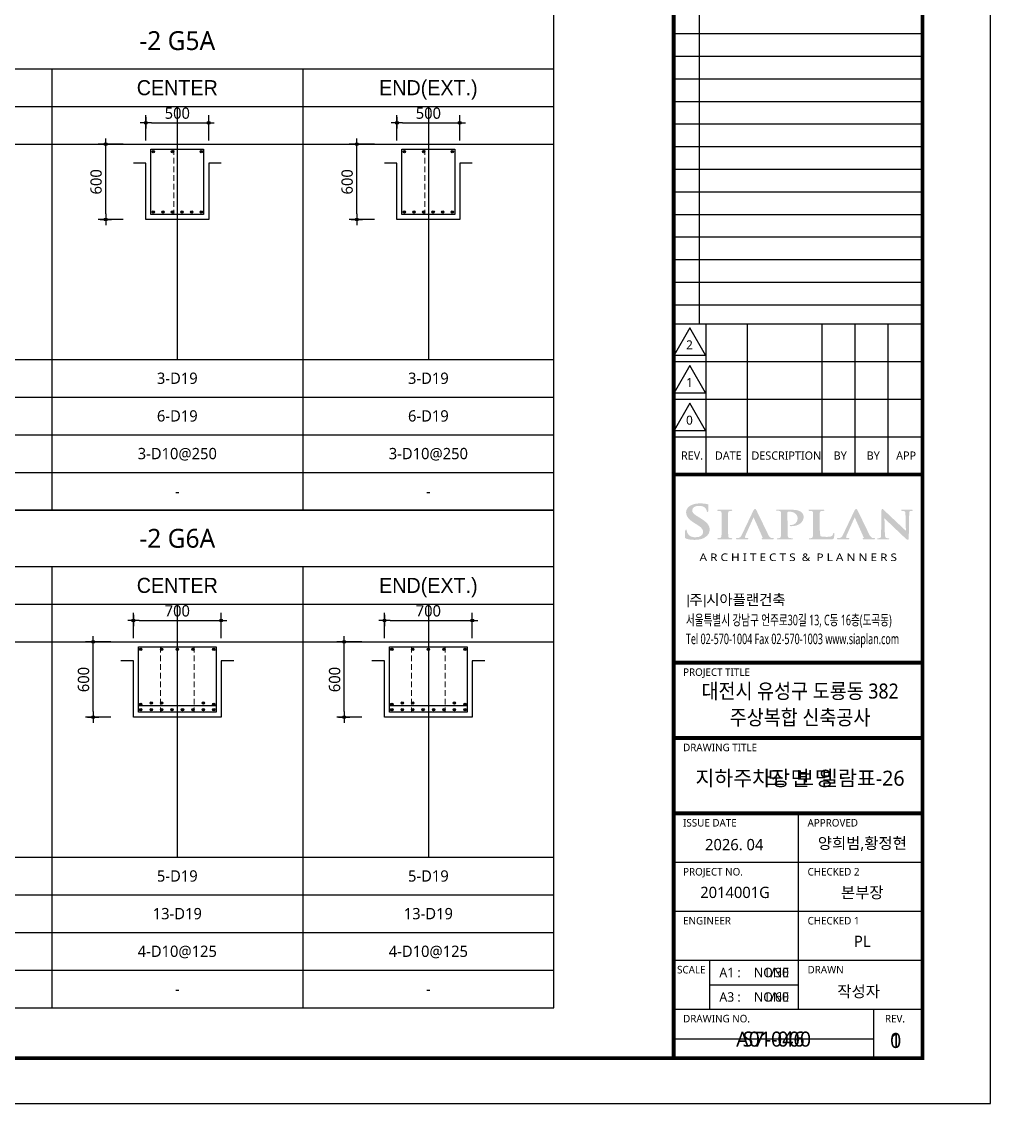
# Model space of a CAD drawing. Header units: millimetres. Extents: x 0 to 252030, y -124740 to 196020.
# Drawn here: x 67913 to 75630, y 71280 to 79897 of the extents above; entities that cross this region are included whole.
import ezdxf
from ezdxf.enums import TextEntityAlignment as Align

# ---------------------------------------------------------------- set-up
doc = ezdxf.new("R2010")
doc.units = ezdxf.units.MM
doc.header["$LTSCALE"] = 30
doc.linetypes.add('HID', pattern=[2.3, 1.5, -0.8])
doc.layers.get('DEFPOINTS').update_dxf_attribs({"color": 142})
for name, color, linetype in [('0-SEC1', 3, 'Continuous'), ('AA-SHEET-TEXT', 3, 'Continuous'), ('CON', 2, 'Continuous'), ('DIM', 7, 'Continuous'), ('ETC', 7, 'Continuous'), ('S-철근', 3, 'Continuous'), ('SHEET', 7, 'Continuous'), ('TXT', 3, 'Continuous'), ('XR-FORM_(도룡동)$0$Sheet', 7, 'Continuous'), ('XR-FORM_(도룡동)$0$TEXT', 3, 'Continuous')]:
    doc.layers.add(name, color=color, linetype=linetype)
doc.layers.add('TieBar', color=7, linetype='HID', lineweight=0)
doc.styles.get("Standard").update_dxf_attribs({"font": 'malgun.ttf'})
doc.styles.add('XR-FORM$0$맑은고딕', font='malgun.ttf')
doc.styles.add('XR-FORM_(도룡동)$0$맑은고딕', font='malgun.ttf')
doc.styles.add('XR-FORM_(도룡동)$0$충북옥천_FORM$0$맑은고딕', font='malgun.ttf')
doc.styles.add('XR-FORM_(도룡동)$1$맑은고딕', font='malgun.ttf')
doc.styles.add('XR-FORM_(도룡동)$2$맑은고딕', font='malgun.ttf')
doc.styles.add('XR-FORM_(도룡동)$3$맑은고딕', font='malgun.ttf')
doc.styles.add('돋움', font='Dotum.ttf')
doc.styles.add('맑은 고딕', font='malgun.ttf')
doc.styles.add('맑은고딕', font='malgun.ttf')
doc.dimstyles.new('30NDIM', dxfattribs={"dimscale": 50, "dimtxt": 3, "dimasz": 1.5, "dimexe": 2, "dimexo": 6, "dimgap": 1, "dimtad": 1, "dimdec": 0, "dimrnd": 0.25, "dimzin": 0, "dimdsep": 46, "dimtxsty": 'Standard', "dimblk": 'Z_DOT', "dimcen": 5, "dimclrd": 256, "dimclre": 256, "dimclrt": 3, "dimadec": 0, "dimazin": 0, "dimtm": 1e-09, "dimtfac": 1, "dimtdec": 0, "dimtix": 1, "dimtmove": 2, "dimatfit": 1, "dimldrblk": 'Z_DOT', "dimfxl": 1, "dimtolj": 1, "dimtzin": 0, "dimarcsym": 0})

# ---------------------------------------------------------------- blocks, each defined once
blk = doc.blocks.new('XR-FORM_(도룡동)$0$S')
at = {"layer": 'XR-FORM_(도룡동)$0$Sheet'}
h = blk.add_hatch(color=6, dxfattribs=at)
edge = h.paths.add_edge_path()
edge.add_spline(control_points=[(76338, 15545), (76338, 15545), (76295, 15571), (76295, 15571), (76172, 15645), (76132, 15687), (76132, 15744), (76132, 15817), (76203, 15865), (76313, 15865), (76409, 15865), (76454, 15832), (76479, 15807), (76511, 15775), (76518, 15737), (76518, 15729), (76518, 15711), (76524, 15702), (76538, 15702), (76557, 15702), (76559, 15724), (76559, 15744), (76559, 15811), (76562, 15848), (76564, 15870), (76564, 15870), (76565, 15890), (76565, 15890), (76565, 15905), (76548, 15908), (76540, 15909), (76494, 15919), (76430, 15930), (76333, 15930), (76119, 15930), (75970, 15833), (75970, 15695), (75970, 15588), (76037, 15502), (76202, 15401), (76202, 15401), (76273, 15357), (76273, 15357), (76398, 15281), (76423, 15225), (76423, 15165), (76423, 15099), (76352, 15030), (76220, 15030), (76155, 15030), (76041, 15045), (76002, 15150), (75994, 15172), (75988, 15197), (75988, 15211), (75988, 15217), (75988, 15236), (75968, 15236), (75948, 15236), (75946, 15209), (75945, 15201), (75945, 15201), (75945, 15197), (75945, 15197), (75943, 15174), (75938, 15104), (75938, 15040), (75938, 15011), (75943, 15004), (75970, 14994), (76035, 14972), (76103, 14962), (76198, 14962), (76298, 14962), (76379, 14979), (76447, 15013), (76575, 15079), (76595, 15177), (76595, 15230), (76595, 15347), (76528, 15430), (76338, 15545)], knot_values=[0, 0, 0, 0, 1, 1, 1, 2, 2, 2, 3, 3, 3, 4, 4, 4, 5, 5, 5, 6, 6, 6, 7, 7, 7, 8, 8, 8, 9, 9, 9, 10, 10, 10, 11, 11, 11, 12, 12, 12, 13, 13, 13, 14, 14, 14, 15, 15, 15, 16, 16, 16, 17, 17, 17, 18, 18, 18, 19, 19, 19, 20, 20, 20, 21, 21, 21, 22, 22, 22, 23, 23, 23, 24, 24, 24, 25, 25, 25, 26, 26, 26, 27, 27, 27, 27], degree=3, periodic=0)
h = blk.add_hatch(color=6, dxfattribs=at)
edge = h.paths.add_edge_path()
edge.add_spline(control_points=[(77180, 15007), (77180, 15007), (77166, 15007), (77166, 15007), (77156, 15007), (77148, 15007), (77134, 15009), (77098, 15014), (77093, 15029), (77089, 15056), (77084, 15098), (77084, 15641), (77086, 15677), (77089, 15714), (77100, 15725), (77131, 15729), (77143, 15731), (77153, 15732), (77163, 15732), (77163, 15732), (77180, 15732), (77180, 15732), (77188, 15732), (77195, 15739), (77195, 15747), (77195, 15755), (77188, 15761), (77180, 15761), (77180, 15761), (76814, 15761), (76814, 15761), (76806, 15761), (76800, 15755), (76800, 15747), (76800, 15739), (76806, 15732), (76814, 15732), (76814, 15732), (76832, 15732), (76832, 15732), (76847, 15732), (76860, 15730), (76871, 15728), (76897, 15723), (76909, 15710), (76912, 15677), (76912, 15677), (76912, 15677), (76912, 15677), (76914, 15650), (76915, 15103), (76908, 15057), (76904, 15025), (76895, 15014), (76873, 15011), (76858, 15008), (76843, 15007), (76827, 15007), (76826, 15007), (76814, 15007), (76814, 15007), (76806, 15007), (76800, 15000), (76800, 14992), (76800, 14984), (76806, 14977), (76814, 14977), (76814, 14977), (77180, 14977), (77180, 14977), (77188, 14977), (77195, 14984), (77195, 14992), (77195, 15000), (77188, 15007), (77180, 15007)], knot_values=[0, 0, 0, 0, 1, 1, 1, 2, 2, 2, 3, 3, 3, 4, 4, 4, 5, 5, 5, 6, 6, 6, 7, 7, 7, 8, 8, 8, 9, 9, 9, 10, 10, 10, 11, 11, 11, 12, 12, 12, 13, 13, 13, 14, 14, 14, 15, 15, 15, 16, 16, 16, 17, 17, 17, 18, 18, 18, 19, 19, 19, 20, 20, 20, 21, 21, 21, 22, 22, 22, 23, 23, 23, 24, 24, 24, 25, 25, 25, 25], degree=3, periodic=0)
h = blk.add_hatch(color=6, dxfattribs=at)
edge = h.paths.add_edge_path()
edge.add_spline(control_points=[(78289, 15008), (78289, 15008), (78256, 15008), (78256, 15008), (78252, 15008), (78248, 15009), (78243, 15010), (78220, 15014), (78192, 15028), (78158, 15085), (78158, 15085), (77848, 15727), (77836, 15749), (77824, 15773), (77816, 15784), (77802, 15784), (77787, 15784), (77771, 15771), (77757, 15741), (77757, 15741), (77450, 15097), (77450, 15097), (77424, 15042), (77401, 15015), (77350, 15010), (77342, 15009), (77328, 15008), (77317, 15008), (77317, 15008), (77304, 15008), (77304, 15008), (77298, 15008), (77292, 15002), (77292, 14994), (77292, 14987), (77298, 14980), (77304, 14980), (77304, 14980), (77609, 14980), (77609, 14980), (77615, 14980), (77621, 14987), (77621, 14994), (77621, 15002), (77615, 15008), (77609, 15008), (77609, 15008), (77576, 15008), (77576, 15008), (77539, 15008), (77534, 15021), (77534, 15033), (77534, 15044), (77540, 15068), (77552, 15094), (77552, 15094), (77762, 15561), (77762, 15561), (77762, 15561), (78005, 15016), (78004, 15016), (78005, 15014), (78005, 15012), (78004, 15010), (78003, 15008), (78001, 15008), (77998, 15008), (77998, 15008), (77984, 15008), (77984, 15008), (77978, 15008), (77972, 15002), (77972, 14994), (77972, 14987), (77978, 14980), (77984, 14980), (77984, 14980), (78289, 14980), (78289, 14980), (78295, 14980), (78301, 14987), (78301, 14994), (78301, 15002), (78295, 15008), (78289, 15008)], knot_values=[0, 0, 0, 0, 1, 1, 1, 2, 2, 2, 3, 3, 3, 4, 4, 4, 5, 5, 5, 6, 6, 6, 7, 7, 7, 8, 8, 8, 9, 9, 9, 10, 10, 10, 11, 11, 11, 12, 12, 12, 13, 13, 13, 14, 14, 14, 15, 15, 15, 16, 16, 16, 17, 17, 17, 18, 18, 18, 19, 19, 19, 20, 20, 20, 21, 21, 21, 22, 22, 22, 23, 23, 23, 24, 24, 24, 25, 25, 25, 26, 26, 26, 27, 27, 27, 28, 28, 28, 28], degree=3, periodic=0)
h = blk.add_hatch(color=250, dxfattribs=at)
edge = h.paths.add_edge_path()
edge.add_spline(control_points=[(78762, 15355), (78740, 15355), (78721, 15354), (78721, 15339), (78721, 15329), (78732, 15327), (78739, 15326), (78739, 15326), (78761, 15325), (78768, 15325), (78956, 15325), (79092, 15431), (79092, 15577), (79092, 15629), (79059, 15678), (79025, 15703), (79003, 15719), (78945, 15762), (78781, 15762), (78781, 15762), (78772, 15762), (78771, 15762), (78771, 15762), (78376, 15762), (78376, 15762), (78367, 15762), (78360, 15756), (78360, 15748), (78360, 15740), (78367, 15734), (78376, 15734), (78376, 15734), (78423, 15734), (78423, 15734), (78429, 15733), (78435, 15733), (78438, 15732), (78480, 15725), (78488, 15709), (78491, 15677), (78491, 15677), (78491, 15677), (78491, 15677), (78493, 15651), (78494, 15108), (78487, 15062), (78481, 15030), (78474, 15013), (78453, 15010), (78437, 15007), (78422, 15006), (78407, 15006), (78406, 15006), (78396, 15006), (78396, 15006), (78387, 15006), (78380, 14999), (78380, 14991), (78380, 14983), (78387, 14977), (78396, 14977), (78396, 14977), (78791, 14977), (78791, 14977), (78800, 14977), (78807, 14983), (78807, 14991), (78807, 14999), (78800, 15006), (78791, 15006), (78791, 15006), (78781, 15006), (78781, 15006), (78761, 15006), (78733, 15008), (78715, 15010), (78681, 15013), (78672, 15031), (78668, 15061), (78662, 15105), (78662, 15684), (78662, 15690), (78662, 15699), (78664, 15704), (78669, 15705), (78679, 15708), (78707, 15709), (78729, 15709), (78757, 15709), (78810, 15704), (78857, 15670), (78924, 15623), (78931, 15562), (78931, 15520), (78931, 15418), (78833, 15355), (78762, 15355)], knot_values=[0, 0, 0, 0, 1, 1, 1, 2, 2, 2, 3, 3, 3, 4, 4, 4, 5, 5, 5, 6, 6, 6, 7, 7, 7, 8, 8, 8, 9, 9, 9, 10, 10, 10, 11, 11, 11, 12, 12, 12, 13, 13, 13, 14, 14, 14, 15, 15, 15, 16, 16, 16, 17, 17, 17, 18, 18, 18, 19, 19, 19, 20, 20, 20, 21, 21, 21, 22, 22, 22, 23, 23, 23, 24, 24, 24, 25, 25, 25, 26, 26, 26, 27, 27, 27, 28, 28, 28, 29, 29, 29, 30, 30, 30, 31, 31, 31, 32, 32, 32, 32], degree=3, periodic=0)
h = blk.add_hatch(color=250, dxfattribs=at)
edge = h.paths.add_edge_path()
edge.add_spline(control_points=[(79896, 15147), (79880, 15147), (79878, 15134), (79877, 15128), (79875, 15109), (79860, 15082), (79845, 15069), (79815, 15043), (79768, 15042), (79696, 15042), (79592, 15042), (79561, 15049), (79541, 15063), (79541, 15063), (79541, 15063), (79541, 15063), (79522, 15076), (79515, 15314), (79515, 15460), (79515, 15617), (79515, 15645), (79518, 15677), (79521, 15714), (79532, 15724), (79562, 15729), (79578, 15731), (79599, 15732), (79612, 15732), (79620, 15732), (79633, 15732), (79638, 15739), (79640, 15742), (79641, 15745), (79641, 15748), (79641, 15756), (79634, 15762), (79626, 15762), (79626, 15762), (79235, 15762), (79235, 15762), (79226, 15762), (79220, 15756), (79220, 15748), (79220, 15743), (79222, 15738), (79227, 15736), (79227, 15735), (79229, 15735), (79229, 15734), (79235, 15732), (79243, 15732), (79247, 15732), (79265, 15732), (79280, 15731), (79290, 15729), (79331, 15722), (79340, 15709), (79342, 15677), (79344, 15651), (79345, 15108), (79338, 15062), (79332, 15030), (79326, 15013), (79304, 15010), (79290, 15007), (79276, 15006), (79262, 15006), (79262, 15006), (79245, 15006), (79245, 15006), (79237, 15006), (79230, 14999), (79230, 14991), (79230, 14983), (79237, 14977), (79245, 14977), (79245, 14977), (79615, 14977), (79615, 14977), (79615, 14977), (79805, 14976), (79805, 14976), (79874, 14976), (79882, 14981), (79891, 15006), (79901, 15036), (79910, 15113), (79910, 15125), (79910, 15135), (79910, 15147), (79896, 15147)], knot_values=[0, 0, 0, 0, 1, 1, 1, 2, 2, 2, 3, 3, 3, 4, 4, 4, 5, 5, 5, 6, 6, 6, 7, 7, 7, 8, 8, 8, 9, 9, 9, 10, 10, 10, 11, 11, 11, 12, 12, 12, 13, 13, 13, 14, 14, 14, 15, 15, 15, 16, 16, 16, 17, 17, 17, 18, 18, 18, 19, 19, 19, 20, 20, 20, 21, 21, 21, 22, 22, 22, 23, 23, 23, 24, 24, 24, 25, 25, 25, 26, 26, 26, 27, 27, 27, 28, 28, 28, 29, 29, 29, 30, 30, 30, 30], degree=3, periodic=0)
h = blk.add_hatch(color=250, dxfattribs=at)
edge = h.paths.add_edge_path()
edge.add_spline(control_points=[(80974, 15008), (80974, 15008), (80942, 15008), (80942, 15008), (80937, 15008), (80933, 15009), (80928, 15010), (80905, 15014), (80878, 15028), (80843, 15085), (80843, 15085), (80533, 15727), (80521, 15749), (80509, 15773), (80501, 15784), (80487, 15784), (80472, 15784), (80457, 15771), (80442, 15741), (80442, 15741), (80135, 15097), (80135, 15097), (80109, 15042), (80086, 15015), (80035, 15010), (80027, 15009), (80013, 15008), (80002, 15008), (80002, 15008), (79989, 15008), (79989, 15008), (79983, 15008), (79977, 15002), (79977, 14994), (79977, 14987), (79983, 14980), (79989, 14980), (79989, 14980), (80294, 14980), (80294, 14980), (80300, 14980), (80306, 14987), (80306, 14994), (80306, 15002), (80300, 15008), (80294, 15008), (80294, 15008), (80261, 15008), (80261, 15008), (80224, 15008), (80219, 15021), (80219, 15033), (80219, 15044), (80225, 15068), (80237, 15094), (80237, 15094), (80447, 15561), (80447, 15561), (80447, 15561), (80690, 15016), (80690, 15016), (80690, 15014), (80690, 15012), (80689, 15010), (80688, 15008), (80686, 15008), (80683, 15008), (80683, 15008), (80669, 15008), (80669, 15008), (80663, 15008), (80657, 15002), (80657, 14994), (80657, 14987), (80663, 14980), (80669, 14980), (80669, 14980), (80974, 14980), (80974, 14980), (80980, 14980), (80986, 14987), (80986, 14994), (80986, 15002), (80980, 15008), (80974, 15008)], knot_values=[0, 0, 0, 0, 1, 1, 1, 2, 2, 2, 3, 3, 3, 4, 4, 4, 5, 5, 5, 6, 6, 6, 7, 7, 7, 8, 8, 8, 9, 9, 9, 10, 10, 10, 11, 11, 11, 12, 12, 12, 13, 13, 13, 14, 14, 14, 15, 15, 15, 16, 16, 16, 17, 17, 17, 18, 18, 18, 19, 19, 19, 20, 20, 20, 21, 21, 21, 22, 22, 22, 23, 23, 23, 24, 24, 24, 25, 25, 25, 26, 26, 26, 27, 27, 27, 28, 28, 28, 28], degree=3, periodic=0)
h = blk.add_hatch(color=250, dxfattribs=at)
edge = h.paths.add_edge_path()
edge.add_spline(control_points=[(81976, 15761), (81976, 15761), (81692, 15761), (81692, 15761), (81686, 15761), (81681, 15755), (81681, 15747), (81681, 15739), (81686, 15732), (81692, 15732), (81692, 15732), (81700, 15732), (81702, 15732), (81718, 15732), (81744, 15732), (81760, 15726), (81783, 15717), (81794, 15705), (81795, 15641), (81795, 15641), (81806, 15233), (81806, 15224), (81806, 15224), (81806, 15202), (81806, 15202), (81797, 15210), (81212, 15762), (81212, 15762), (81199, 15775), (81187, 15784), (81176, 15784), (81158, 15784), (81158, 15750), (81158, 15740), (81158, 15740), (81148, 15134), (81148, 15134), (81147, 15045), (81143, 15018), (81117, 15011), (81101, 15006), (81079, 15006), (81068, 15006), (81067, 15006), (81057, 15006), (81057, 15006), (81051, 15006), (81046, 14999), (81046, 14991), (81046, 14983), (81051, 14976), (81057, 14976), (81057, 14976), (81353, 14976), (81353, 14976), (81359, 14976), (81364, 14983), (81364, 14991), (81364, 14999), (81359, 15006), (81353, 15006), (81353, 15006), (81342, 15006), (81340, 15006), (81324, 15006), (81303, 15006), (81284, 15013), (81268, 15018), (81251, 15035), (81248, 15122), (81248, 15122), (81237, 15522), (81236, 15534), (81241, 15530), (81780, 15014), (81821, 14978), (81833, 14966), (81851, 14966), (81864, 14966), (81880, 14966), (81882, 14986), (81882, 15002), (81882, 15002), (81894, 15649), (81894, 15649), (81895, 15706), (81903, 15722), (81931, 15729), (81944, 15732), (81952, 15732), (81963, 15732), (81965, 15732), (81976, 15732), (81976, 15732), (81982, 15732), (81987, 15739), (81987, 15747), (81987, 15755), (81982, 15761), (81976, 15761)], knot_values=[0, 0, 0, 0, 1, 1, 1, 2, 2, 2, 3, 3, 3, 4, 4, 4, 5, 5, 5, 6, 6, 6, 7, 7, 7, 8, 8, 8, 9, 9, 9, 10, 10, 10, 11, 11, 11, 12, 12, 12, 13, 13, 13, 14, 14, 14, 15, 15, 15, 16, 16, 16, 17, 17, 17, 18, 18, 18, 19, 19, 19, 20, 20, 20, 21, 21, 21, 22, 22, 22, 23, 23, 23, 24, 24, 24, 25, 25, 25, 26, 26, 26, 27, 27, 27, 28, 28, 28, 29, 29, 29, 30, 30, 30, 31, 31, 31, 32, 32, 32, 33, 33, 33, 33], degree=3, periodic=0)
at = {"layer": 'DEFPOINTS'}
for p, q in [((76315, 52073), (76315, 20700)), ((82250, 28396), (75640, 28396)), ((82250, 27796), (75640, 27796)), ((82250, 27196), (75640, 27196)), ((82250, 26596), (75640, 26596)), ((82250, 25996), (75640, 25996)), ((82250, 25396), (75640, 25396)), ((82250, 24796), (75640, 24796)), ((82250, 24196), (75640, 24196)), ((82250, 23596), (75640, 23596)), ((82250, 22996), (75640, 22996)), ((82250, 22396), (75640, 22396)), ((82250, 21796), (75640, 21796)), ((82250, 21196), (75640, 21196)), ((80950, 1706), (75640, 1706))]:
    blk.add_line(p, q, dxfattribs=at)
at = {"layer": 'XR-FORM_(도룡동)$0$Sheet'}
for p, q in [((75590, 20700), (82204, 20700)), ((76490, 20700), (76490, 16700)), ((77590, 20700), (77590, 16700)), ((79575, 20700), (79575, 16700)), ((80450, 20700), (80450, 16700)), ((81325, 20700), (81325, 16700)), ((75640, 19700), (82254, 19700)), ((75640, 18700), (82254, 18700)), ((75640, 17700), (82254, 17700)), ((78945, 7700), (78945, 2500)), ((75640, 6400), (82250, 6400)), ((75640, 5100), (82250, 5100)), ((75640, 3800), (82250, 3800)), ((76591, 3798), (76591, 2500)), ((76591, 3149), (78945, 3149)), ((75640, 2500), (82250, 2500)), ((80950, 2500), (80950, 1200))]:
    blk.add_line(p, q, dxfattribs=at)
at = {"layer": 'XR-FORM_(도룡동)$0$Sheet', "const_width": 100}
blk.add_lwpolyline([(1850, 57950), (82250, 57950), (82250, 1200), (1850, 1200)], close=True, dxfattribs=at)
for points in [[(75640, 57950), (75640, 1200)], [(75640, 16700), (82250, 16700)], [(75640, 11700), (82250, 11700)], [(75640, 9700), (82250, 9700)], [(75640, 7700), (82250, 7700)]]:
    blk.add_lwpolyline(points, dxfattribs=at)
at = {"layer": 'XR-FORM_(도룡동)$0$Sheet'}
for points in [[(76065, 20589), (75650, 19869), (76481, 19869)], [(76065, 19589), (75650, 18869), (76481, 18869)], [(76065, 18589), (75650, 17869), (76481, 17869)]]:
    blk.add_lwpolyline(points, close=True, dxfattribs=at)
at = {"layer": 'XR-FORM_(도룡동)$0$Sheet', "color": 3, "const_width": 28}
for points in [[(76026, 13508), (76026, 13172)], [(76466, 13508), (76466, 13172)]]:
    blk.add_lwpolyline(points, dxfattribs=at)
at = {"layer": 'DEFPOINTS', "style": 'XR-FORM_(도룡동)$3$맑은고딕'}
blk.add_text('도 면 명', height=400, dxfattribs=at).set_placement((78996, 8633), align=Align.MIDDLE_CENTER)
at = {"layer": 'XR-FORM_(도룡동)$0$Sheet', "style": 'XR-FORM_(도룡동)$3$맑은고딕'}
for s, height, p in [('2', 240, (76059, 20140)), ('1', 240, (76059, 19140)), ('0', 240, (76059, 18140)), (' REV.', 220, (76090, 17200)), ('DATE', 220, (77090, 17200)), ('DESCRIPTION', 220, (78632, 17200)), ('BY', 220, (80062, 17200)), ('BY', 220, (80938, 17200)), ('APP', 220, (81812, 17200))]:
    blk.add_text(s, height=height, dxfattribs=at).set_placement(p, align=Align.MIDDLE)
at = {"layer": 'XR-FORM_(도룡동)$0$Sheet', "color": 3, "style": 'XR-FORM_(도룡동)$3$맑은고딕', "width": 1.2}
blk.add_text('A R C H I T E C T S  &  P L A N N E R S', height=200, dxfattribs=at).set_placement((78947, 14500), align=Align.MIDDLE_CENTER)
at = {"layer": 'XR-FORM_(도룡동)$0$Sheet', "color": 3, "style": 'XR-FORM_(도룡동)$3$맑은고딕'}
blk.add_text('주 시아플랜건축', height=280, dxfattribs=at).set_placement((76057, 13372), align=Align.MIDDLE_LEFT)
at = {"layer": 'XR-FORM_(도룡동)$0$Sheet', "color": 3, "style": 'XR-FORM_(도룡동)$3$맑은고딕', "width": 0.65}
for s, p in [('서울특별시 강남구 언주로30길 13, C동 16층(도곡동)', (75966, 12833)), ('Tel 02-570-1004 Fax 02-570-1003 www.siaplan.com', (75966, 12333))]:
    blk.add_text(s, height=280, dxfattribs=at).set_placement(p, align=Align.MIDDLE_LEFT)
at = {"layer": 'XR-FORM_(도룡동)$0$Sheet', "style": 'XR-FORM_(도룡동)$3$맑은고딕'}
for s, p in [('PROJECT TITLE', (75890, 11350)), ('DRAWING TITLE', (75890, 9350)), ('ISSUE DATE', (75890, 7350)), ('APPROVED', (79195, 7350)), ('PROJECT NO. ', (75890, 6050)), ('CHECKED 2 ', (79195, 6050)), ('ENGINEER', (75890, 4750)), ('CHECKED 1 ', (79195, 4750)), ('SCALE', (75730, 3450)), ('DRAWN', (79195, 3450)), ('DRAWING NO.', (75890, 2150)), ('REV.', (81250, 2150))]:
    blk.add_text(s, height=200, dxfattribs=at).set_placement(p)
at = {"layer": 'XR-FORM_(도룡동)$0$TEXT'}
for s, height, style, p in [('2026. 04', 300, 'XR-FORM_(도룡동)$3$맑은고딕', (77247, 6870)), ('A1 : ', 250, 'XR-FORM_(도룡동)$0$충북옥천_FORM$0$맑은고딕', (77179, 3474)), ('A3 : ', 250, 'XR-FORM_(도룡동)$0$충북옥천_FORM$0$맑은고딕', (77179, 2825))]:
    blk.add_text(s, height=height, dxfattribs=dict(at, style=style)).set_placement(p, align=Align.MIDDLE_CENTER)
at = {"layer": 'XR-FORM_(도룡동)$0$TEXT', "style": 'XR-FORM_(도룡동)$3$맑은고딕'}
blk.add_text('양희범,황정현', height=300, dxfattribs=at).set_placement((80649, 6901), align=Align.MIDDLE)
blk = doc.blocks.new('XR-FORM_(도룡동)', base_point=(101.33, -56114.51))
at = {"layer": 'DEFPOINTS'}
blk.add_lwpolyline([(0, 0), (420, 0), (420, 297), (0, 297)], close=True, dxfattribs=at)
at = {"xscale": 0.005, "yscale": 0.005, "zscale": 0.005}
blk.add_blockref('XR-FORM_(도룡동)$0$S', (-0.25, 0), dxfattribs=at)
at = {"layer": 'DEFPOINTS', "style": 'XR-FORM_(도룡동)$3$맑은고딕'}
for s, p in [('2014001G', (386.1, 28.01)), ('본부장', (402.99, 28.01)), ('PL', (402.99, 21.51))]:
    blk.add_text(s, height=1.5, dxfattribs=at).set_placement(p, align=Align.MIDDLE)
for p in [(393.26, 17.37), (393.26, 14.12)]:
    blk.add_text('NONE', height=1.25, dxfattribs=at).set_placement(p, align=Align.MIDDLE_RIGHT)
for s, height, p in [('작성자', 1.5, (402.51, 14.85)), ('A01-000', 2, (391.22, 8.53))]:
    blk.add_text(s, height=height, dxfattribs=at).set_placement(p, align=Align.MIDDLE_CENTER)
at = {"layer": 'XR-FORM_(도룡동)$0$TEXT', "style": 'XR-FORM_(도룡동)$3$맑은고딕', "width": 0.9}
for s, p in [('대전시 유성구 도룡동 382', (394.73, 54.74)), ('주상복합 신축공사', (394.73, 51.24))]:
    blk.add_text(s, height=2, dxfattribs=at).set_placement(p, align=Align.MIDDLE_CENTER)
at = {"layer": 'XR-FORM_(도룡동)$0$TEXT', "style": 'XR-FORM_(도룡동)$3$맑은고딕'}
blk.add_text('1', height=2, dxfattribs=at).set_placement((407.43, 8.35), align=Align.MIDDLE_CENTER)
blk = doc.blocks.new('4등분')
at = {"layer": 'DEFPOINTS'}
for p, q in [((1000, 3214.5), (1000, 1200)), ((3000, 3214.5), (3000, 1200)), ((5000, 3214.5), (5000, 1200)), ((0, 2914.5), (6000, 2914.5))]:
    blk.add_line(p, q, dxfattribs=at)
at = {"layer": 'SHEET'}
blk.add_line((0, 3514.5), (6000, 3514.5), dxfattribs=at)
at = {"layer": 'SHEET', "color": 6}
for p, q in [((2000, 3514.5), (2000, 0)), ((4000, 3514.5), (4000, 0)), ((0, 3214.5), (6000, 3214.5)), ((0, 1200), (6000, 1200)), ((0, 900), (6000, 900)), ((0, 600), (6000, 600)), ((0, 300), (6000, 300))]:
    blk.add_line(p, q, dxfattribs=at)
at = {"layer": 'SHEET'}
blk.add_lwpolyline([(6000, 3964.5), (0, 3964.5), (0, 0), (6000, 0)], close=True, dxfattribs=at)
blk = doc.blocks.new('Z_DOT')
at = {"layer": 'DIM', "color": 0}
for p, q in [((-1, 0), (1, 0)), ((0, -1), (0, 1))]:
    blk.add_line(p, q, dxfattribs=at)
for radius in [0.25, 0.125]:
    blk.add_circle((0, 0), radius, dxfattribs=at)
blk = doc.blocks.new('*D959')
at = {"layer": 'DEFPOINTS', "color": 0, "transparency": 16777216}
for p in [(69403, 79090.7), (68903, 78770.5), (69403, 78770.5)]:
    blk.add_point(p, dxfattribs=at)
at = {"layer": 'DIM', "lineweight": -2, "transparency": 16777216}
for p, q in [((68903, 78950.5), (68903, 79150.7)), ((69403, 78950.5), (69403, 79150.7)), ((68948, 79090.7), (69358, 79090.7))]:
    blk.add_line(p, q, dxfattribs=at)
at = {"layer": 'DIM', "lineweight": -2, "transparency": 16777216, "xscale": 45, "yscale": 45, "zscale": 45, "rotation": 180}
blk.add_blockref('Z_DOT', (68903, 79090.7), dxfattribs=at)
at = {"layer": 'DIM', "lineweight": -2, "transparency": 16777216, "xscale": 45, "yscale": 45, "zscale": 45}
blk.add_blockref('Z_DOT', (69403, 79090.7), dxfattribs=at)
at = {"layer": 'DIM', "color": 3, "transparency": 16777216, "insert": (69153, 79167.1), "char_height": 90, "attachment_point": 5}
blk.add_mtext('\\A1;500', dxfattribs=at)
blk = doc.blocks.new('*D960')
at = {"layer": 'DEFPOINTS', "color": 0, "transparency": 16777216}
for p in [(68582.8, 78920.5), (68903, 78920.5), (68903, 78320.5)]:
    blk.add_point(p, dxfattribs=at)
at = {"layer": 'DIM', "lineweight": -2, "transparency": 16777216}
for p, q in [((68723, 78920.5), (68522.8, 78920.5)), ((68582.8, 78365.5), (68582.8, 78875.5)), ((68723, 78320.5), (68522.8, 78320.5))]:
    blk.add_line(p, q, dxfattribs=at)
at = {"layer": 'DIM', "lineweight": -2, "transparency": 16777216, "xscale": 45, "yscale": 45, "zscale": 45}
for p, rotation in [((68582.8, 78920.5), 90), ((68582.8, 78320.5), 270)]:
    blk.add_blockref('Z_DOT', p, dxfattribs=dict(at, rotation=rotation))
at = {"layer": 'DIM', "color": 3, "transparency": 16777216, "insert": (68506.4, 78620.5), "char_height": 90, "attachment_point": 5, "rotation": 90}
blk.add_mtext('\\A1;600', dxfattribs=at)
blk = doc.blocks.new('*D961')
at = {"layer": 'DEFPOINTS', "color": 0, "transparency": 16777216}
for p in [(71403, 79090.7), (70903, 78770.5), (71403, 78770.5)]:
    blk.add_point(p, dxfattribs=at)
at = {"layer": 'DIM', "lineweight": -2, "transparency": 16777216}
for p, q in [((70903, 78950.5), (70903, 79150.7)), ((71403, 78950.5), (71403, 79150.7)), ((70948, 79090.7), (71358, 79090.7))]:
    blk.add_line(p, q, dxfattribs=at)
at = {"layer": 'DIM', "lineweight": -2, "transparency": 16777216, "xscale": 45, "yscale": 45, "zscale": 45, "rotation": 180}
blk.add_blockref('Z_DOT', (70903, 79090.7), dxfattribs=at)
at = {"layer": 'DIM', "lineweight": -2, "transparency": 16777216, "xscale": 45, "yscale": 45, "zscale": 45}
blk.add_blockref('Z_DOT', (71403, 79090.7), dxfattribs=at)
at = {"layer": 'DIM', "color": 3, "transparency": 16777216, "insert": (71153, 79167.1), "char_height": 90, "attachment_point": 5}
blk.add_mtext('\\A1;500', dxfattribs=at)
blk = doc.blocks.new('*D962')
at = {"layer": 'DEFPOINTS', "color": 0, "transparency": 16777216}
for p in [(70582.8, 78920.5), (70903, 78920.5), (70903, 78320.5)]:
    blk.add_point(p, dxfattribs=at)
at = {"layer": 'DIM', "lineweight": -2, "transparency": 16777216}
for p, q in [((70723, 78920.5), (70522.8, 78920.5)), ((70582.8, 78365.5), (70582.8, 78875.5)), ((70723, 78320.5), (70522.8, 78320.5))]:
    blk.add_line(p, q, dxfattribs=at)
at = {"layer": 'DIM', "lineweight": -2, "transparency": 16777216, "xscale": 45, "yscale": 45, "zscale": 45}
for p, rotation in [((70582.8, 78920.5), 90), ((70582.8, 78320.5), 270)]:
    blk.add_blockref('Z_DOT', p, dxfattribs=dict(at, rotation=rotation))
at = {"layer": 'DIM', "color": 3, "transparency": 16777216, "insert": (70506.4, 78620.5), "char_height": 90, "attachment_point": 5, "rotation": 90}
blk.add_mtext('\\A1;600', dxfattribs=at)
blk = doc.blocks.new('*D971')
at = {"layer": 'DEFPOINTS', "color": 0, "transparency": 16777216}
for p in [(69503, 75126.2), (68803, 74806), (69503, 74806)]:
    blk.add_point(p, dxfattribs=at)
at = {"layer": 'DIM', "lineweight": -2, "transparency": 16777216}
for p, q in [((68803, 74986), (68803, 75186.2)), ((69503, 74986), (69503, 75186.2)), ((68848, 75126.2), (69458, 75126.2))]:
    blk.add_line(p, q, dxfattribs=at)
at = {"layer": 'DIM', "lineweight": -2, "transparency": 16777216, "xscale": 45, "yscale": 45, "zscale": 45, "rotation": 180}
blk.add_blockref('Z_DOT', (68803, 75126.2), dxfattribs=at)
at = {"layer": 'DIM', "lineweight": -2, "transparency": 16777216, "xscale": 45, "yscale": 45, "zscale": 45}
blk.add_blockref('Z_DOT', (69503, 75126.2), dxfattribs=at)
at = {"layer": 'DIM', "color": 3, "transparency": 16777216, "insert": (69153, 75202.6), "char_height": 90, "attachment_point": 5}
blk.add_mtext('\\A1;700', dxfattribs=at)
blk = doc.blocks.new('*D972')
at = {"layer": 'DEFPOINTS', "color": 0, "transparency": 16777216}
for p in [(68482.8, 74956), (68803, 74956), (68803, 74356)]:
    blk.add_point(p, dxfattribs=at)
at = {"layer": 'DIM', "lineweight": -2, "transparency": 16777216}
for p, q in [((68623, 74956), (68422.8, 74956)), ((68482.8, 74401), (68482.8, 74911)), ((68623, 74356), (68422.8, 74356))]:
    blk.add_line(p, q, dxfattribs=at)
at = {"layer": 'DIM', "lineweight": -2, "transparency": 16777216, "xscale": 45, "yscale": 45, "zscale": 45}
for p, rotation in [((68482.8, 74956), 90), ((68482.8, 74356), 270)]:
    blk.add_blockref('Z_DOT', p, dxfattribs=dict(at, rotation=rotation))
at = {"layer": 'DIM', "color": 3, "transparency": 16777216, "insert": (68406.4, 74656), "char_height": 90, "attachment_point": 5, "rotation": 90}
blk.add_mtext('\\A1;600', dxfattribs=at)
blk = doc.blocks.new('*D973')
at = {"layer": 'DEFPOINTS', "color": 0, "transparency": 16777216}
for p in [(71503, 75126.2), (70803, 74806), (71503, 74806)]:
    blk.add_point(p, dxfattribs=at)
at = {"layer": 'DIM', "lineweight": -2, "transparency": 16777216}
for p, q in [((70803, 74986), (70803, 75186.2)), ((71503, 74986), (71503, 75186.2)), ((70848, 75126.2), (71458, 75126.2))]:
    blk.add_line(p, q, dxfattribs=at)
at = {"layer": 'DIM', "lineweight": -2, "transparency": 16777216, "xscale": 45, "yscale": 45, "zscale": 45, "rotation": 180}
blk.add_blockref('Z_DOT', (70803, 75126.2), dxfattribs=at)
at = {"layer": 'DIM', "lineweight": -2, "transparency": 16777216, "xscale": 45, "yscale": 45, "zscale": 45}
blk.add_blockref('Z_DOT', (71503, 75126.2), dxfattribs=at)
at = {"layer": 'DIM', "color": 3, "transparency": 16777216, "insert": (71153, 75202.6), "char_height": 90, "attachment_point": 5}
blk.add_mtext('\\A1;700', dxfattribs=at)
blk = doc.blocks.new('*D974')
at = {"layer": 'DEFPOINTS', "color": 0, "transparency": 16777216}
for p in [(70482.8, 74956), (70803, 74956), (70803, 74356)]:
    blk.add_point(p, dxfattribs=at)
at = {"layer": 'DIM', "lineweight": -2, "transparency": 16777216}
for p, q in [((70623, 74956), (70422.8, 74956)), ((70482.8, 74401), (70482.8, 74911)), ((70623, 74356), (70422.8, 74356))]:
    blk.add_line(p, q, dxfattribs=at)
at = {"layer": 'DIM', "lineweight": -2, "transparency": 16777216, "xscale": 45, "yscale": 45, "zscale": 45}
for p, rotation in [((70482.8, 74956), 90), ((70482.8, 74356), 270)]:
    blk.add_blockref('Z_DOT', p, dxfattribs=dict(at, rotation=rotation))
at = {"layer": 'DIM', "color": 3, "transparency": 16777216, "insert": (70406.4, 74656), "char_height": 90, "attachment_point": 5, "rotation": 90}
blk.add_mtext('\\A1;600', dxfattribs=at)

msp = doc.modelspace()

# ---------------------------------------------------------------- hatches: boundary and pattern name
at = {"layer": 'S-철근'}
h = msp.add_hatch(color=256, dxfattribs=at)
edge = h.paths.add_edge_path()
edge.add_arc((68962.08013, 78861.41992), 9.55, 0, 180)
edge.add_arc((68962.08013, 78861.41992), 9.55, 180, 360)
h = msp.add_hatch(color=256, dxfattribs=at)
edge = h.paths.add_edge_path()
edge.add_arc((69114.81613, 78861.41992), 9.55, 0, 180)
edge.add_arc((69114.81613, 78861.41992), 9.55, 180, 360)
h = msp.add_hatch(color=256, dxfattribs=at)
edge = h.paths.add_edge_path()
edge.add_arc((69343.92013, 78861.41992), 9.55, 0, 180)
edge.add_arc((69343.92013, 78861.41992), 9.55, 180, 360)
h = msp.add_hatch(color=256, dxfattribs=at)
edge = h.paths.add_edge_path()
edge.add_arc((70962.08013, 78861.41992), 9.55, 0, 180)
edge.add_arc((70962.08013, 78861.41992), 9.55, 180, 360)
h = msp.add_hatch(color=256, dxfattribs=at)
edge = h.paths.add_edge_path()
edge.add_arc((71114.81613, 78861.41992), 9.55, 0, 180)
edge.add_arc((71114.81613, 78861.41992), 9.55, 180, 360)
h = msp.add_hatch(color=256, dxfattribs=at)
edge = h.paths.add_edge_path()
edge.add_arc((71343.92013, 78861.41992), 9.55, 0, 180)
edge.add_arc((71343.92013, 78861.41992), 9.55, 180, 360)
h = msp.add_hatch(color=256, dxfattribs=at)
edge = h.paths.add_edge_path()
edge.add_arc((68962.08013, 78379.57992), 9.55, 0, 180)
edge.add_arc((68962.08013, 78379.57992), 9.55, 180, 360)
h = msp.add_hatch(color=256, dxfattribs=at)
edge = h.paths.add_edge_path()
edge.add_arc((69038.44813, 78379.57992), 9.55, 0, 180)
edge.add_arc((69038.44813, 78379.57992), 9.55, 180, 360)
h = msp.add_hatch(color=256, dxfattribs=at)
edge = h.paths.add_edge_path()
edge.add_arc((69114.81613, 78379.57992), 9.55, 0, 180)
edge.add_arc((69114.81613, 78379.57992), 9.55, 180, 360)
h = msp.add_hatch(color=256, dxfattribs=at)
edge = h.paths.add_edge_path()
edge.add_arc((69191.18413, 78379.57992), 9.55, 0, 180)
edge.add_arc((69191.18413, 78379.57992), 9.55, 180, 360)
h = msp.add_hatch(color=256, dxfattribs=at)
edge = h.paths.add_edge_path()
edge.add_arc((69267.55213, 78379.57992), 9.55, 0, 180)
edge.add_arc((69267.55213, 78379.57992), 9.55, 180, 360)
h = msp.add_hatch(color=256, dxfattribs=at)
edge = h.paths.add_edge_path()
edge.add_arc((69343.92013, 78379.57992), 9.55, 0, 180)
edge.add_arc((69343.92013, 78379.57992), 9.55, 180, 360)
h = msp.add_hatch(color=256, dxfattribs=at)
edge = h.paths.add_edge_path()
edge.add_arc((70962.08013, 78379.57992), 9.55, 0, 180)
edge.add_arc((70962.08013, 78379.57992), 9.55, 180, 360)
h = msp.add_hatch(color=256, dxfattribs=at)
edge = h.paths.add_edge_path()
edge.add_arc((71038.44813, 78379.57992), 9.55, 0, 180)
edge.add_arc((71038.44813, 78379.57992), 9.55, 180, 360)
h = msp.add_hatch(color=256, dxfattribs=at)
edge = h.paths.add_edge_path()
edge.add_arc((71114.81613, 78379.57992), 9.55, 0, 180)
edge.add_arc((71114.81613, 78379.57992), 9.55, 180, 360)
h = msp.add_hatch(color=256, dxfattribs=at)
edge = h.paths.add_edge_path()
edge.add_arc((71191.18413, 78379.57992), 9.55, 0, 180)
edge.add_arc((71191.18413, 78379.57992), 9.55, 180, 360)
h = msp.add_hatch(color=256, dxfattribs=at)
edge = h.paths.add_edge_path()
edge.add_arc((71267.55213, 78379.57992), 9.55, 0, 180)
edge.add_arc((71267.55213, 78379.57992), 9.55, 180, 360)
h = msp.add_hatch(color=256, dxfattribs=at)
edge = h.paths.add_edge_path()
edge.add_arc((71343.92013, 78379.57992), 9.55, 0, 180)
edge.add_arc((71343.92013, 78379.57992), 9.55, 180, 360)
h = msp.add_hatch(color=256, dxfattribs=at)
edge = h.paths.add_edge_path()
edge.add_arc((68862.08013, 74896.91992), 9.55, 0, 180)
edge.add_arc((68862.08013, 74896.91992), 9.55, 180, 360)
h = msp.add_hatch(color=256, dxfattribs=at)
edge = h.paths.add_edge_path()
edge.add_arc((69028.32013, 74896.91992), 9.55, 180, 360, ccw=False)
edge.add_arc((69028.32013, 74896.91992), 9.55, 0, 180, ccw=False)
h = msp.add_hatch(color=256, dxfattribs=at)
edge = h.paths.add_edge_path()
edge.add_arc((69153.00013, 74896.91992), 9.55, 0, 180)
edge.add_arc((69153.00013, 74896.91992), 9.55, 180, 360)
h = msp.add_hatch(color=256, dxfattribs=at)
edge = h.paths.add_edge_path()
edge.add_arc((69277.68013, 74896.91992), 9.55, 180, 360, ccw=False)
edge.add_arc((69277.68013, 74896.91992), 9.55, 0, 180, ccw=False)
h = msp.add_hatch(color=256, dxfattribs=at)
edge = h.paths.add_edge_path()
edge.add_arc((69443.92013, 74896.91992), 9.55, 0, 180)
edge.add_arc((69443.92013, 74896.91992), 9.55, 180, 360)
h = msp.add_hatch(color=256, dxfattribs=at)
edge = h.paths.add_edge_path()
edge.add_arc((70862.08013, 74896.91992), 9.55, 0, 180)
edge.add_arc((70862.08013, 74896.91992), 9.55, 180, 360)
h = msp.add_hatch(color=256, dxfattribs=at)
edge = h.paths.add_edge_path()
edge.add_arc((71028.32013, 74896.91992), 9.55, 180, 360, ccw=False)
edge.add_arc((71028.32013, 74896.91992), 9.55, 0, 180, ccw=False)
h = msp.add_hatch(color=256, dxfattribs=at)
edge = h.paths.add_edge_path()
edge.add_arc((71153.00013, 74896.91992), 9.55, 0, 180)
edge.add_arc((71153.00013, 74896.91992), 9.55, 180, 360)
h = msp.add_hatch(color=256, dxfattribs=at)
edge = h.paths.add_edge_path()
edge.add_arc((71277.68013, 74896.91992), 9.55, 180, 360, ccw=False)
edge.add_arc((71277.68013, 74896.91992), 9.55, 0, 180, ccw=False)
h = msp.add_hatch(color=256, dxfattribs=at)
edge = h.paths.add_edge_path()
edge.add_arc((71443.92013, 74896.91992), 9.55, 0, 180)
edge.add_arc((71443.92013, 74896.91992), 9.55, 180, 360)
h = msp.add_hatch(color=256, dxfattribs=at)
edge = h.paths.add_edge_path()
edge.add_arc((68862.08013, 74459.17992), 9.55, 0, 180)
edge.add_arc((68862.08013, 74459.17992), 9.55, 180, 360)
h = msp.add_hatch(color=256, dxfattribs=at)
edge = h.paths.add_edge_path()
edge.add_arc((68945.20013, 74468.70992), 9.55, 0, 180)
edge.add_arc((68945.20013, 74468.70992), 9.55, 180, 360)
h = msp.add_hatch(color=256, dxfattribs=at)
edge = h.paths.add_edge_path()
edge.add_arc((69028.32013, 74468.70992), 9.55, 0, 180)
edge.add_arc((69028.32013, 74468.70992), 9.55, 180, 360)
h = msp.add_hatch(color=256, dxfattribs=at)
edge = h.paths.add_edge_path()
edge.add_arc((69360.80013, 74468.70992), 9.55, 0, 180)
edge.add_arc((69360.80013, 74468.70992), 9.55, 180, 360)
h = msp.add_hatch(color=256, dxfattribs=at)
edge = h.paths.add_edge_path()
edge.add_arc((69443.92013, 74459.17992), 9.55, 0, 180)
edge.add_arc((69443.92013, 74459.17992), 9.55, 180, 360)
h = msp.add_hatch(color=256, dxfattribs=at)
edge = h.paths.add_edge_path()
edge.add_arc((70862.08013, 74459.17992), 9.55, 0, 180)
edge.add_arc((70862.08013, 74459.17992), 9.55, 180, 360)
h = msp.add_hatch(color=256, dxfattribs=at)
edge = h.paths.add_edge_path()
edge.add_arc((70945.20013, 74468.70992), 9.55, 0, 180)
edge.add_arc((70945.20013, 74468.70992), 9.55, 180, 360)
h = msp.add_hatch(color=256, dxfattribs=at)
edge = h.paths.add_edge_path()
edge.add_arc((71028.32013, 74468.70992), 9.55, 0, 180)
edge.add_arc((71028.32013, 74468.70992), 9.55, 180, 360)
h = msp.add_hatch(color=256, dxfattribs=at)
edge = h.paths.add_edge_path()
edge.add_arc((71360.80013, 74468.70992), 9.55, 0, 180)
edge.add_arc((71360.80013, 74468.70992), 9.55, 180, 360)
h = msp.add_hatch(color=256, dxfattribs=at)
edge = h.paths.add_edge_path()
edge.add_arc((71443.92013, 74459.17992), 9.55, 0, 180)
edge.add_arc((71443.92013, 74459.17992), 9.55, 180, 360)
h = msp.add_hatch(color=256, dxfattribs=at)
edge = h.paths.add_edge_path()
edge.add_arc((68862.08013, 74415.07992), 9.55, 0, 180)
edge.add_arc((68862.08013, 74415.07992), 9.55, 180, 360)
h = msp.add_hatch(color=256, dxfattribs=at)
edge = h.paths.add_edge_path()
edge.add_arc((68945.20013, 74415.07992), 9.55, 0, 180)
edge.add_arc((68945.20013, 74415.07992), 9.55, 180, 360)
h = msp.add_hatch(color=256, dxfattribs=at)
edge = h.paths.add_edge_path()
edge.add_arc((69028.32013, 74415.07992), 9.55, 0, 180)
edge.add_arc((69028.32013, 74415.07992), 9.55, 180, 360)
h = msp.add_hatch(color=256, dxfattribs=at)
edge = h.paths.add_edge_path()
edge.add_arc((69111.44013, 74415.07992), 9.55, 0, 180)
edge.add_arc((69111.44013, 74415.07992), 9.55, 180, 360)
h = msp.add_hatch(color=256, dxfattribs=at)
edge = h.paths.add_edge_path()
edge.add_arc((69194.56013, 74415.07992), 9.55, 0, 180)
edge.add_arc((69194.56013, 74415.07992), 9.55, 180, 360)
h = msp.add_hatch(color=256, dxfattribs=at)
edge = h.paths.add_edge_path()
edge.add_arc((69277.68013, 74415.07992), 9.55, 0, 180)
edge.add_arc((69277.68013, 74415.07992), 9.55, 180, 360)
h = msp.add_hatch(color=256, dxfattribs=at)
edge = h.paths.add_edge_path()
edge.add_arc((69360.80013, 74415.07992), 9.55, 0, 180)
edge.add_arc((69360.80013, 74415.07992), 9.55, 180, 360)
h = msp.add_hatch(color=256, dxfattribs=at)
edge = h.paths.add_edge_path()
edge.add_arc((69443.92013, 74415.07992), 9.55, 0, 180)
edge.add_arc((69443.92013, 74415.07992), 9.55, 180, 360)
h = msp.add_hatch(color=256, dxfattribs=at)
edge = h.paths.add_edge_path()
edge.add_arc((70862.08013, 74415.07992), 9.55, 0, 180)
edge.add_arc((70862.08013, 74415.07992), 9.55, 180, 360)
h = msp.add_hatch(color=256, dxfattribs=at)
edge = h.paths.add_edge_path()
edge.add_arc((70945.20013, 74415.07992), 9.55, 0, 180)
edge.add_arc((70945.20013, 74415.07992), 9.55, 180, 360)
h = msp.add_hatch(color=256, dxfattribs=at)
edge = h.paths.add_edge_path()
edge.add_arc((71028.32013, 74415.07992), 9.55, 0, 180)
edge.add_arc((71028.32013, 74415.07992), 9.55, 180, 360)
h = msp.add_hatch(color=256, dxfattribs=at)
edge = h.paths.add_edge_path()
edge.add_arc((71111.44013, 74415.07992), 9.55, 0, 180)
edge.add_arc((71111.44013, 74415.07992), 9.55, 180, 360)
h = msp.add_hatch(color=256, dxfattribs=at)
edge = h.paths.add_edge_path()
edge.add_arc((71194.56013, 74415.07992), 9.55, 0, 180)
edge.add_arc((71194.56013, 74415.07992), 9.55, 180, 360)
h = msp.add_hatch(color=256, dxfattribs=at)
edge = h.paths.add_edge_path()
edge.add_arc((71277.68013, 74415.07992), 9.55, 0, 180)
edge.add_arc((71277.68013, 74415.07992), 9.55, 180, 360)
h = msp.add_hatch(color=256, dxfattribs=at)
edge = h.paths.add_edge_path()
edge.add_arc((71360.80013, 74415.07992), 9.55, 0, 180)
edge.add_arc((71360.80013, 74415.07992), 9.55, 180, 360)
h = msp.add_hatch(color=256, dxfattribs=at)
edge = h.paths.add_edge_path()
edge.add_arc((71443.92013, 74415.07992), 9.55, 0, 180)
edge.add_arc((71443.92013, 74415.07992), 9.55, 180, 360)

# ---------------------------------------------------------------- linework, layer by layer
at = {"layer": 'CON', "color": 8}
for p, q in [((68803.00013, 78920.49992), (69503.00013, 78920.49992)), ((70803.00013, 78920.49992), (71503.00013, 78920.49992)), ((68703.00013, 74955.99992), (69603.00013, 74955.99992)), ((70703.00013, 74955.99992), (71603.00013, 74955.99992))]:
    msp.add_line(p, q, dxfattribs=at)
for points in [[(69503.00013, 78770.49992), (69403.00013, 78770.49992), (69403.00013, 78320.49992), (68903.00013, 78320.49992), (68903.00013, 78770.49992), (68803.00013, 78770.49992)], [(71503.00013, 78770.49992), (71403.00013, 78770.49992), (71403.00013, 78320.49992), (70903.00013, 78320.49992), (70903.00013, 78770.49992), (70803.00013, 78770.49992)], [(69603.00013, 74805.99992), (69503.00013, 74805.99992), (69503.00013, 74355.99992), (68803.00013, 74355.99992), (68803.00013, 74805.99992), (68703.00013, 74805.99992)], [(71603.00013, 74805.99992), (71503.00013, 74805.99992), (71503.00013, 74355.99992), (70803.00013, 74355.99992), (70803.00013, 74805.99992), (70703.00013, 74805.99992)]]:
    msp.add_lwpolyline(points, dxfattribs=at)
at = {"layer": 'ETC', "color": 8}
for p, q in [((68843.00013, 74449.62992), (69463.00013, 74449.62992)), ((70843.00013, 74449.62992), (71463.00013, 74449.62992))]:
    msp.add_line(p, q, dxfattribs=at)
at = {"layer": 'S-철근'}
for points in [[(68943.00013, 78360.49992), (68943.00013, 78880.49992), (69363.00013, 78880.49992), (69363.00013, 78360.49992), (68943.00013, 78360.49992)], [(70943.00013, 78360.49992), (70943.00013, 78880.49992), (71363.00013, 78880.49992), (71363.00013, 78360.49992), (70943.00013, 78360.49992)], [(68843.00013, 74395.99992), (68843.00013, 74915.99992), (69463.00013, 74915.99992), (69463.00013, 74395.99992), (68843.00013, 74395.99992)], [(70843.00013, 74395.99992), (70843.00013, 74915.99992), (71463.00013, 74915.99992), (71463.00013, 74395.99992), (70843.00013, 74395.99992)]]:
    msp.add_lwpolyline(points, dxfattribs=at)
for centre in [(68962.08013, 78861.41992), (69114.81613, 78861.41992), (69343.92013, 78861.41992), (70962.08013, 78861.41992), (71114.81613, 78861.41992), (71343.92013, 78861.41992), (68962.08013, 78379.57992), (69038.44813, 78379.57992), (69114.81613, 78379.57992), (69191.18413, 78379.57992), (69267.55213, 78379.57992), (69343.92013, 78379.57992), (70962.08013, 78379.57992), (71038.44813, 78379.57992), (71114.81613, 78379.57992), (71191.18413, 78379.57992), (71267.55213, 78379.57992), (71343.92013, 78379.57992), (68862.08013, 74896.91992), (69028.32013, 74896.91992), (69153.00013, 74896.91992), (69277.68013, 74896.91992), (69443.92013, 74896.91992), (70862.08013, 74896.91992), (71028.32013, 74896.91992), (71153.00013, 74896.91992), (71277.68013, 74896.91992), (71443.92013, 74896.91992), (68862.08013, 74459.17992), (68945.20013, 74468.70992), (69028.32013, 74468.70992), (69360.80013, 74468.70992), (69443.92013, 74459.17992), (70862.08013, 74459.17992), (70945.20013, 74468.70992), (71028.32013, 74468.70992), (71360.80013, 74468.70992), (71443.92013, 74459.17992), (68862.08013, 74415.07992), (68945.20013, 74415.07992), (69028.32013, 74415.07992), (69111.44013, 74415.07992), (69194.56013, 74415.07992), (69277.68013, 74415.07992), (69360.80013, 74415.07992), (69443.92013, 74415.07992), (70862.08013, 74415.07992), (70945.20013, 74415.07992), (71028.32013, 74415.07992), (71111.44013, 74415.07992), (71194.56013, 74415.07992), (71277.68013, 74415.07992), (71360.80013, 74415.07992), (71443.92013, 74415.07992)]:
    msp.add_circle(centre, 9.55, dxfattribs=at)
at = {"layer": 'TieBar'}
for p, q in [((69124.36613, 78880.49992), (69124.36613, 78360.49992)), ((71124.36613, 78880.49992), (71124.36613, 78360.49992)), ((69018.77013, 74915.99992), (69018.77013, 74395.99992)), ((69287.23013, 74915.99992), (69287.23013, 74395.99992)), ((71018.77013, 74915.99992), (71018.77013, 74395.99992)), ((71287.23013, 74915.99992), (71287.23013, 74395.99992))]:
    msp.add_line(p, q, dxfattribs=at)

# ---------------------------------------------------------------- block references
for p in [(66153.00013, 76005.99992), (66153.00013, 72041.49992)]:
    msp.add_blockref('4등분', p)
at = {"layer": '0-SEC1', "xscale": 60, "yscale": 60, "zscale": 60}
msp.add_blockref('XR-FORM_(도룡동)', (56510.02429, -3295590.57868), dxfattribs=at)

# ---------------------------------------------------------------- texts
at = {"layer": 'AA-SHEET-TEXT'}
for s, style, p in [('지하주차장 보 일람표-26', 'XR-FORM$0$맑은고딕', (74113.90026, 73869.9794)), ('S7-046', 'XR-FORM_(도룡동)$2$맑은고딕', (73903.50013, 71791.90968)), ('0', '맑은고딕', (74875.95675, 71781.07997))]:
    msp.add_text(s, height=120, dxfattribs=dict(at, style=style)).set_placement(p, align=Align.MIDDLE_CENTER)
for s, style, p in [('1/30', 'XR-FORM_(도룡동)$0$맑은고딕', (74025.41387, 72322.15212)), ('1/60', 'XR-FORM_(도룡동)$1$맑은고딕', (74025.41387, 72127.38398))]:
    msp.add_text(s, height=75, dxfattribs=dict(at, style=style)).set_placement(p, align=Align.MIDDLE_RIGHT)
at = {"layer": 'TXT', "color": 2, "style": '맑은 고딕'}
for s, p in [('-2 G5A', (69153.00013, 79745.49992)), ('-2 G6A', (69153.00013, 75780.99992))]:
    msp.add_text(s, height=150, dxfattribs=at).set_placement(p, align=Align.MIDDLE_CENTER)
at = {"layer": 'TXT'}
for s, height, style, p in [('CENTER', 120, '돋움', (69153.00013, 79370.49992)), ('END(EXT.)', 120, '돋움', (71153.00013, 79370.49992)), ('3-D19', 90, '맑은 고딕', (69153.00013, 77055.99992)), ('3-D19', 90, '맑은 고딕', (71153.00013, 77055.99992)), ('6-D19', 90, '맑은 고딕', (69153.00013, 76755.99992)), ('6-D19', 90, '맑은 고딕', (71153.00013, 76755.99992)), ('3-D10@250', 90, '맑은 고딕', (69153.00013, 76455.99992)), ('3-D10@250', 90, '맑은 고딕', (71153.00013, 76455.99992)), ('-', 90, '맑은 고딕', (69153.00013, 76155.99992)), ('-', 90, '맑은 고딕', (71153.00013, 76155.99992)), ('CENTER', 120, '돋움', (69153.00013, 75405.99992)), ('END(EXT.)', 120, '돋움', (71153.00013, 75405.99992)), ('5-D19', 90, '맑은 고딕', (69153.00013, 73091.49992)), ('5-D19', 90, '맑은 고딕', (71153.00013, 73091.49992)), ('13-D19', 90, '맑은 고딕', (69153.00013, 72791.49992)), ('13-D19', 90, '맑은 고딕', (71153.00013, 72791.49992)), ('4-D10@125', 90, '맑은 고딕', (69153.00013, 72491.49992)), ('4-D10@125', 90, '맑은 고딕', (71153.00013, 72491.49992)), ('-', 90, '맑은 고딕', (69153.00013, 72191.49992)), ('-', 90, '맑은 고딕', (71153.00013, 72191.49992))]:
    msp.add_text(s, height=height, dxfattribs=dict(at, style=style)).set_placement(p, align=Align.MIDDLE_CENTER)

# ---------------------------------------------------------------- dimensions: what is measured, and where the dimension line sits
at = {"layer": 'DIM'}
for base, p1, p2, picture, middle in [((69403.00013, 79090.65148), (68903.00013, 78770.49992), (69403.00013, 78770.49992), '*D959', (69153.00013, 79167.14945)), ((71403.00013, 79090.65148), (70903.00013, 78770.49992), (71403.00013, 78770.49992), '*D961', (71153.00013, 79167.14945)), ((69503.00013, 75126.15148), (68803.00013, 74805.99992), (69503.00013, 74805.99992), '*D971', (69153.00013, 75202.64945)), ((71503.00013, 75126.15148), (70803.00013, 74805.99992), (71503.00013, 74805.99992), '*D973', (71153.00013, 75202.64945))]:
    dim = msp.add_linear_dim(base=base, p1=p1, p2=p2, dimstyle='30NDIM', override={"dimscale": 30, "dimtxsty": 'Standard'}, dxfattribs=at)
    dim.commit()
    dim.dimension.update_dxf_attribs({"geometry": picture, "text_midpoint": middle})
for base, p1, p2, picture, middle in [((68582.84857, 78920.49992), (68903.00013, 78320.49992), (68903.00013, 78920.49992), '*D960', (68506.3506, 78620.49992)), ((70582.84857, 78920.49992), (70903.00013, 78320.49992), (70903.00013, 78920.49992), '*D962', (70506.3506, 78620.49992)), ((68482.84857, 74955.99992), (68803.00013, 74355.99992), (68803.00013, 74955.99992), '*D972', (68406.3506, 74655.99992)), ((70482.84857, 74955.99992), (70803.00013, 74355.99992), (70803.00013, 74955.99992), '*D974', (70406.3506, 74655.99992))]:
    dim = msp.add_linear_dim(base=base, p1=p1, p2=p2, angle=90, dimstyle='30NDIM', override={"dimscale": 30, "dimtxsty": 'Standard'}, dxfattribs=at)
    dim.commit()
    dim.dimension.update_dxf_attribs({"geometry": picture, "text_midpoint": middle})

doc.saveas('drawing.dxf')
